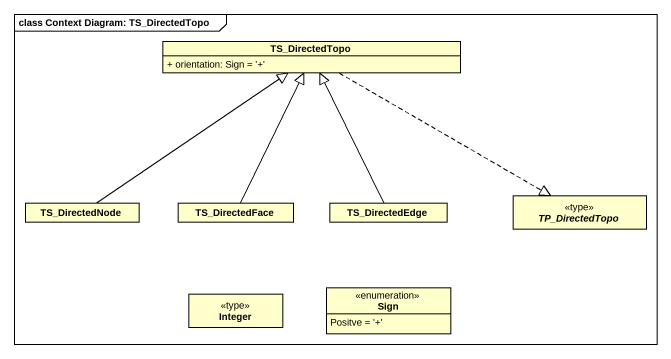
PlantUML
@startuml
mainframe class Context Diagram: TS_DirectedTopo
hide circle
hide empty members
skinparam classAttributeIconSize 0
class TS_DirectedTopo {
  + orientation: Sign = '+'
}
class TS_DirectedNode
class TS_DirectedFace
class TS_DirectedEdge
abstract class TP_DirectedTopo <<type>>
class Integer <<type>>
enum Sign {
  Positve = '+'
}
TS_DirectedTopo .right.|> TP_DirectedTopo
TS_DirectedNode -up-|> TS_DirectedTopo
TS_DirectedFace -up-|> TS_DirectedTopo
TS_DirectedEdge -up-|> TS_DirectedTopo
@enduml
